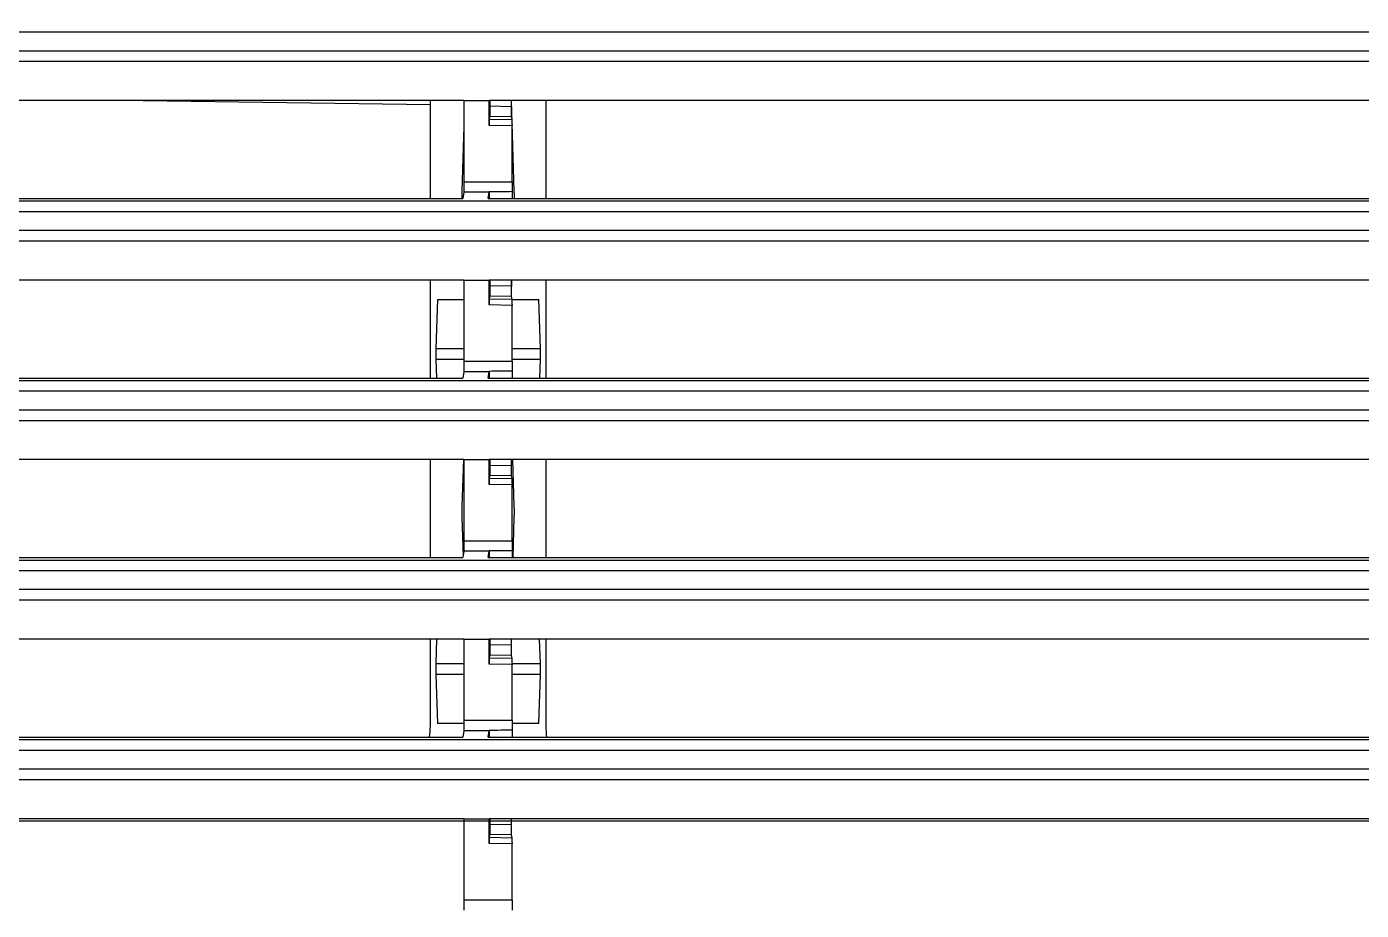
# Model space of a CAD drawing. Header units: millimetres. Extents: x -56261 to 196039, y 9480 to 100001.
# Drawn here: x 33875.92 to 33919.32, y 95737.75 to 95766.5 of the extents above; entities that cross this region are included whole.
import ezdxf

# ---------------------------------------------------------------- set-up
doc = ezdxf.new("R2010")
doc.units = ezdxf.units.MM
doc.set_wipeout_variables(frame=1)
doc.layers.add('SS-AIRCON', color=5, linetype='Continuous')
doc.layers.add('SS-TEXT', color=7, linetype='Continuous')

# ---------------------------------------------------------------- blocks, each defined once
blk = doc.blocks.new('I48T')
at = {"layer": 'SS-AIRCON', "color": 0, "linetype": 'Continuous'}
for p, q in [((-297.2515, -2.0976), (-297.2515, -4.7562)), ((-294.9485, -2.0976), (-297.2515, -2.0976)), ((-294.9485, -5.96102), (-294.9485, -2.0976)), ((-297.2515, -4.7562), (-296.1486, -4.77548)), ((-297.248, -5.0559), (-297.2179, -5.1858)), ((-296.1521, -5.07505), (-297.248, -5.0559)), ((-296.182, -5.20296), (-296.1521, -5.07505)), ((-296.1486, -4.77548), (-296.1486, -5.96102)), ((-297.2179, -5.1858), (-296.182, -5.20296)), ((-297.2121, -5.68513), (-297.2121, -5.96102)), ((-296.1878, -5.7021), (-297.2121, -5.68513)), ((-296.1878, -5.96102), (-296.1878, -5.7021)), ((-389.8949, -5.84583), (-31.332, -5.84583)), ((-379.5485, -5.96102), (-296.1486, -5.96102)), ((-294.9485, -5.96102), (-296.1486, -5.96102)), ((-294.9485, -5.96102), (-211.5486, -5.96102)), ((580.0736, -7.82954), (-580.0737, -7.82954)), ((-599.9007, -8.31793), (599.9006, -8.31793)), ((599.9006, -9.23208), (-599.9007, -9.23208)), ((578.5326, -9.73017), (-578.5326, -9.73017)), ((-296.101, -9.84772), (-379.5009, -9.84772)), ((-296.101, -9.84772), (-296.143, -10.14899)), ((-296.143, -10.14899), (-294.943, -10.14899)), ((-294.943, -10.14899), (-294.9009, -9.84772)), ((-211.501, -9.84772), (-294.9009, -9.84772)), ((-298.85, -14.51102), (-298.85, -10.3722)), ((-298.5163, -10.4882), (-298.587, -12.82646)), ((-298.5163, -10.4882), (-297.2517, -10.4882)), ((-294.9485, -10.6476), (-297.2515, -10.6476)), ((-297.2515, -10.6476), (-297.2515, -13.3062)), ((-294.9485, -14.51102), (-294.9485, -10.6476)), ((-294.9484, -10.4882), (-293.6838, -10.4882)), ((-293.6131, -12.82646), (-293.6838, -10.4882)), ((-293.35, -10.3722), (-293.35, -14.51102)), ((-298.587, -12.82646), (-297.2515, -12.82646)), ((-297.2515, -13.3062), (-296.1486, -13.32548)), ((-296.1486, -13.32548), (-296.1486, -14.51102)), ((-294.9485, -12.82646), (-293.6131, -12.82646)), ((-298.587, -13.34608), (-298.5517, -14.51102)), ((-297.2515, -13.34608), (-298.587, -13.34608)), ((-297.248, -13.6059), (-297.2179, -13.7358)), ((-296.1521, -13.62505), (-297.248, -13.6059)), ((-297.2179, -13.7358), (-296.182, -13.75296)), ((-296.182, -13.75296), (-296.1521, -13.62505)), ((-293.6131, -13.34608), (-294.9485, -13.34608)), ((-293.6483, -14.51102), (-293.6131, -13.34608)), ((-379.5485, -14.51102), (-296.1486, -14.51102)), ((-296.1878, -14.2521), (-297.2121, -14.23513)), ((-297.2121, -14.23513), (-297.2121, -14.51102)), ((-296.1878, -14.51102), (-296.1878, -14.2521)), ((-294.9485, -14.51102), (-296.1486, -14.51102)), ((-294.9485, -14.51102), (-211.5486, -14.51102)), ((580.0736, -16.37954), (-580.0737, -16.37954)), ((-599.9007, -16.86793), (599.9006, -16.86793)), ((599.9006, -17.78208), (-599.9007, -17.78208)), ((578.5326, -18.28017), (-578.5326, -18.28017)), ((-296.101, -18.39772), (-379.5009, -18.39772)), ((-298.85, -23.06102), (-298.85, -18.39772)), ((-297.2869, -18.39772), (-297.3452, -20.32427)), ((-296.101, -18.39772), (-296.143, -18.69899)), ((-294.943, -18.69899), (-294.9009, -18.39772)), ((-211.501, -18.39772), (-294.9009, -18.39772)), ((-293.35, -18.39772), (-293.35, -23.06102)), ((-296.143, -18.69899), (-294.943, -18.69899)), ((-294.8548, -20.32427), (-294.911, -18.46985)), ((-297.2515, -19.1976), (-297.2515, -21.8562)), ((-294.9485, -19.1976), (-297.2515, -19.1976)), ((-294.9485, -23.06102), (-294.9485, -19.1976)), ((-297.3452, -20.84763), (-297.2782, -23.06102)), ((-294.9218, -23.06102), (-294.8549, -20.84763)), ((-297.2515, -21.8562), (-296.1486, -21.87548)), ((-297.248, -22.1559), (-297.2179, -22.2858)), ((-296.1521, -22.17505), (-297.248, -22.1559)), ((-296.182, -22.30296), (-296.1521, -22.17505)), ((-296.1486, -21.87548), (-296.1486, -23.06102)), ((-297.2179, -22.2858), (-296.182, -22.30296)), ((-297.2121, -22.78513), (-297.2121, -23.06102)), ((-296.1878, -22.8021), (-297.2121, -22.78513)), ((-296.1878, -23.06102), (-296.1878, -22.8021)), ((-379.5485, -23.06102), (-296.1486, -23.06102)), ((-294.9485, -23.06102), (-296.1486, -23.06102)), ((-294.9485, -23.06102), (-211.5486, -23.06102)), ((580.0736, -24.92954), (-580.0737, -24.92954)), ((-599.9007, -25.41793), (599.9006, -25.41793)), ((599.9006, -26.33208), (-599.9007, -26.33208)), ((578.5326, -26.83017), (-578.5326, -26.83017)), ((-296.101, -26.94772), (-379.5009, -26.94772)), ((-298.85, -31.61102), (-298.85, -26.94772)), ((-298.5604, -26.94772), (-298.587, -27.82646)), ((-296.101, -26.94772), (-296.143, -27.24899)), ((-296.143, -27.24899), (-294.943, -27.24899)), ((-294.943, -27.24899), (-294.9009, -26.94772)), ((-211.501, -26.94772), (-294.9009, -26.94772)), ((-293.6131, -27.82646), (-293.6397, -26.94772)), ((-293.35, -26.94772), (-293.35, -31.61102)), ((-298.587, -27.82646), (-297.2515, -27.82646)), ((-297.2515, -27.7476), (-297.2515, -30.4062)), ((-294.9485, -27.7476), (-297.2515, -27.7476)), ((-294.9485, -31.61102), (-294.9485, -27.7476)), ((-294.9485, -27.82646), (-293.6131, -27.82646)), ((-298.587, -28.34608), (-298.5163, -30.68435)), ((-297.2515, -28.34608), (-298.587, -28.34608)), ((-293.6131, -28.34608), (-294.9485, -28.34608)), ((-293.6838, -30.68435), (-293.6131, -28.34608)), ((-297.2515, -30.4062), (-296.1486, -30.42548)), ((-296.1486, -30.42548), (-296.1486, -31.61102)), ((-297.2492, -30.68435), (-298.5163, -30.68435)), ((-297.248, -30.7059), (-297.2179, -30.8358)), ((-296.1521, -30.72505), (-297.248, -30.7059)), ((-297.214, -30.9886), (-297.2329, -31.61102)), ((-297.2179, -30.8358), (-296.182, -30.85296)), ((-296.182, -30.85296), (-296.1521, -30.72505)), ((-293.6838, -30.68435), (-294.9485, -30.68435)), ((-379.5485, -31.61102), (-296.1486, -31.61102)), ((-296.1878, -31.3521), (-297.2121, -31.33513)), ((-297.2121, -31.33513), (-297.2121, -31.61102)), ((-296.1878, -31.61102), (-296.1878, -31.3521)), ((-294.9485, -31.61102), (-296.1486, -31.61102)), ((-294.9485, -31.61102), (-211.5486, -31.61102)), ((580.0736, -33.47954), (-580.0737, -33.47954)), ((-599.9007, -33.96793), (599.9006, -33.96793)), ((599.9006, -34.88208), (-599.9007, -34.88208)), ((578.5326, -35.38017), (-578.5326, -35.38017)), ((-296.101, -35.49772), (-379.5009, -35.49772)), ((-298.85, -40.16102), (-298.85, -35.49772)), ((-296.101, -35.49772), (-296.143, -35.79899)), ((-294.943, -35.79899), (-294.9009, -35.49772)), ((-211.501, -35.49772), (-294.9009, -35.49772)), ((-293.35, -35.49772), (-293.35, -40.16102)), ((-297.3452, -35.84763), (-297.2147, -40.16102)), ((-296.143, -35.79899), (-294.943, -35.79899)), ((-294.9485, -38.9442), (-294.8549, -35.84763)), ((-297.2515, -36.2976), (-297.2515, -38.9562)), ((-294.9485, -36.2976), (-297.2515, -36.2976)), ((-294.9485, -40.16102), (-294.9485, -36.2976)), ((-297.2515, -38.9562), (-296.1486, -38.97548)), ((-297.248, -39.2559), (-297.2179, -39.3858)), ((-296.1521, -39.27505), (-297.248, -39.2559)), ((-297.2179, -39.3858), (-296.182, -39.40296)), ((-296.182, -39.40296), (-296.1521, -39.27505)), ((-296.1486, -38.97548), (-296.1486, -40.16102)), ((-297.2121, -39.88513), (-297.2121, -40.16102)), ((-296.1878, -39.9021), (-297.2121, -39.88513)), ((-296.1878, -40.16102), (-296.1878, -39.9021)), ((-279.6791, -40.16102), (-293.35, -39.9665)), ((-379.5485, -40.16102), (-296.1486, -40.16102)), ((-294.9485, -40.16102), (-296.1486, -40.16102)), ((-294.9485, -40.16102), (-211.5486, -40.16102)), ((-599.9007, -42.51793), (599.9006, -42.51793)), ((580.0736, -42.02954), (-580.0737, -42.02954)), ((599.9006, -43.43208), (-599.9007, -43.43208))]:
    blk.add_line(p, q, dxfattribs=at)
for points in [[(-297.257, -1.59916), (-297.2566, -1.60208, -0.0133955), (-297.2563, -1.60633, -0.00628679), (-297.256, -1.61195, -0.0036174), (-297.2556, -1.61892, -0.00245082), (-297.2553, -1.62727, -0.00173668), (-297.255, -1.63695, -0.00130818), (-297.2547, -1.64798, -0.00101448), (-297.2544, -1.66028, -0.00082248), (-297.2541, -1.67384, -0.00067687), (-297.2539, -1.68856, -0.00057252), (-297.2536, -1.70442, -0.0004898), (-297.2533, -1.7213, -0.00042722), (-297.2531, -1.73915, -0.00037653), (-297.2529, -1.75785, -0.00033648), (-297.2527, -1.77733, -0.00030264), (-297.2525, -1.79746, -0.00027396), (-297.2524, -1.81816, -0.00025286), (-297.2522, -1.83935, -0.00023637), (-297.2521, -1.86094, -0.00021556), (-297.252, -1.88271, -0.00019149), (-297.2519, -1.90454, -0.00019447), (-297.2518, -1.92678, -0.0002106), (-297.2517, -1.9495, -0.00016058), (-297.2517, -1.97086, -0.00007168), (-297.2516, -1.99017, -0.0001979), (-297.2516, -2.01434, -0.00031555), (-297.2516, -2.05061, -0.00016015), (-297.2516, -2.09754, -0.00008895)], [(-294.9485, -2.09754), (-294.9485, -2.07731, -0.00015425), (-294.9485, -2.0567, -0.00014452), (-294.9485, -2.03569, -0.00014318), (-294.9485, -2.01434, -0.00015232), (-294.9485, -1.99271, -0.00015837), (-294.9484, -1.97086, -0.00016436), (-294.9484, -1.94886, -0.00017052), (-294.9483, -1.92678, -0.00017962), (-294.9482, -1.9047, -0.00018855), (-294.9481, -1.88271, -0.0002), (-294.948, -1.8609, -0.00021202), (-294.9478, -1.83935, -0.00022712), (-294.9477, -1.81818, -0.00024406), (-294.9475, -1.79746, -0.00026514), (-294.9473, -1.77733, -0.00028837), (-294.9471, -1.75785, -0.00031543), (-294.9468, -1.73916, -0.00035272), (-294.9466, -1.7213, -0.00040296), (-294.9463, -1.70442, -0.00044637), (-294.9461, -1.68857, -0.00047812), (-294.9458, -1.67387, -0.00060679), (-294.9455, -1.66028, -0.00086223), (-294.9452, -1.64787, -0.0008347), (-294.9448, -1.63695, -0.00037405), (-294.9446, -1.62772, -0.0015061), (-294.9442, -1.61892, -0.00444074), (-294.9436, -1.60933, -0.00433478), (-294.9428, -1.59916, -0.00352051)], [(-296.1521, -5.07504), (-296.152, -5.074, 0.02723993), (-296.1518, -5.07227, 0.00971855), (-296.1516, -5.06983, 0.00498731), (-296.1514, -5.06669, 0.0032134), (-296.1513, -5.06277, 0.00217552), (-296.1511, -5.05811, 0.00158866), (-296.1509, -5.05265, 0.00119862), (-296.1507, -5.04643, 0.00095598), (-296.1506, -5.03942, 0.00077213), (-296.1504, -5.03165, 0.00064606), (-296.1502, -5.02311, 0.00054485), (-296.1501, -5.01384, 0.00047176), (-296.1499, -5.00386, 0.0004111), (-296.1498, -4.99322, 0.0003656), (-296.1496, -4.98193, 0.0003257), (-296.1495, -4.97008, 0.00029372), (-296.1494, -4.95768, 0.00026932), (-296.1493, -4.94481, 0.00025167), (-296.1491, -4.93149, 0.00022758), (-296.149, -4.91787, 0.0002012), (-296.149, -4.90404, 0.000205), (-296.1489, -4.88976, 0.00022385), (-296.1488, -4.87498, 0.0001676), (-296.1487, -4.86098, 0.00007044), (-296.1487, -4.84824, 0.0002109), (-296.1487, -4.83204, 0.00033752), (-296.1486, -4.80742, 0.00016792), (-296.1486, -4.77537, 0.00009137)], [(-297.2179, -5.18595), (-297.2176, -5.18797, -0.02439803), (-297.2173, -5.19137, -0.00852039), (-297.217, -5.1962, -0.00426471), (-297.2167, -5.20243, -0.0026773), (-297.2164, -5.21011, -0.00179636), (-297.2161, -5.2192, -0.00130365), (-297.2158, -5.22972, -0.00098181), (-297.2156, -5.24159, -0.00077931), (-297.2153, -5.25481, -0.0006298), (-297.215, -5.26928, -0.00052537), (-297.2148, -5.28498, -0.00044394), (-297.2145, -5.30179, -0.00038351), (-297.2143, -5.31965, -0.00033503), (-297.214, -5.33844, -0.00029728), (-297.2138, -5.35809, -0.00026566), (-297.2136, -5.37846, -0.00023923), (-297.2134, -5.39947, -0.00021971), (-297.2133, -5.42101, -0.00020453), (-297.2131, -5.44301, -0.00018586), (-297.2129, -5.46522, -0.00016466), (-297.2128, -5.48752, -0.00016669), (-297.2127, -5.51027, -0.00017994), (-297.2126, -5.53351, -0.00013705), (-297.2125, -5.55538, -0.00006143), (-297.2124, -5.57516, -0.00016825), (-297.2123, -5.5999, -0.00026761), (-297.2123, -5.63702, -0.00013589), (-297.2122, -5.68504, -0.00007554)], [(-294.9485, -10.64753), (-294.9485, -10.6273, -0.00015425), (-294.9485, -10.60669, -0.00014453), (-294.9485, -10.58568, -0.00014318), (-294.9485, -10.56433, -0.00015233), (-294.9485, -10.5427, -0.00015837), (-294.9484, -10.52086, -0.00016436), (-294.9484, -10.49885, -0.00017052), (-294.9483, -10.47678, -0.00017962), (-294.9482, -10.4547, -0.00018855), (-294.9481, -10.43271, -0.0002), (-294.948, -10.41089, -0.00021202), (-294.9478, -10.38934, -0.00022712), (-294.9477, -10.36817, -0.00024405), (-294.9475, -10.34746, -0.00026514), (-294.9473, -10.32732, -0.00028836), (-294.9471, -10.30784, -0.00031542), (-294.9468, -10.28915, -0.00035271), (-294.9466, -10.2713, -0.00040295), (-294.9463, -10.25442, -0.00044635), (-294.9461, -10.23856, -0.0004781), (-294.9458, -10.22387, -0.00060677), (-294.9455, -10.21028, -0.00086218), (-294.9452, -10.19787, -0.00083465), (-294.9448, -10.18695, -0.00037403), (-294.9446, -10.17771, -0.00150598), (-294.9442, -10.16891, -0.00444023), (-294.9436, -10.15932, -0.00433403), (-294.9428, -10.14915, -0.00351973)], [(-297.2559, -10.18825), (-297.2556, -10.19708, -0.00099541), (-297.2553, -10.20669, -0.00084167), (-297.255, -10.21711, -0.00071462), (-297.2547, -10.22829, -0.00062243), (-297.2545, -10.24022, -0.00054557), (-297.2542, -10.25284, -0.00048419), (-297.2539, -10.26613, -0.00043242), (-297.2537, -10.28002, -0.00039083), (-297.2535, -10.29451, -0.00035517), (-297.2533, -10.30951, -0.00032526), (-297.2531, -10.32501, -0.00029954), (-297.2529, -10.34092, -0.00027735), (-297.2527, -10.35722, -0.00025856), (-297.2525, -10.37385, -0.00024203), (-297.2524, -10.39076, -0.00022736), (-297.2523, -10.40789, -0.00021338), (-297.2521, -10.4252, -0.00020381), (-297.252, -10.44265, -0.00019635), (-297.2519, -10.46022, -0.00018368), (-297.2519, -10.47775, -0.00016643), (-297.2518, -10.49519, -0.00017316), (-297.2517, -10.51285, -0.00019241), (-297.2517, -10.5308, -0.00014781), (-297.2516, -10.54763, -0.00006366), (-297.2516, -10.5628, -0.00018802), (-297.2516, -10.58181, -0.0003062), (-297.2516, -10.61044, -0.0001549), (-297.2516, -10.64753, -0.00008548)], [(-298.5868, -12.82662), (-298.587, -12.83202, 0.00066578), (-298.5871, -12.83784, 0.00055767), (-298.5873, -12.84411, 0.00049401), (-298.5875, -12.85082, 0.00046882), (-298.5876, -12.85799, 0.00043434), (-298.5878, -12.86561, 0.00040429), (-298.5879, -12.8737, 0.00037522), (-298.5881, -12.88226, 0.00035474), (-298.5883, -12.89128, 0.00033292), (-298.5884, -12.90076, 0.00031666), (-298.5885, -12.91071, 0.00029955), (-298.5887, -12.92108, 0.00028709), (-298.5888, -12.9319, 0.00027379), (-298.5889, -12.94313, 0.00026414), (-298.589, -12.95476, 0.00025383), (-298.5891, -12.96675, 0.00024646), (-298.5892, -12.9791, 0.00023861), (-298.5893, -12.99176, 0.0002331), (-298.5894, -13.00471, 0.00022733), (-298.5894, -13.01791, 0.00022341), (-298.5895, -13.03132, 0.00021945), (-298.5895, -13.0449, 0.00021693), (-298.5896, -13.05862, 0.00021461), (-298.5896, -13.07242, 0.00021337), (-298.5896, -13.08627, 0.00021259), (-298.5896, -13.10012, 0.00021259), (-298.5896, -13.11392, 0.00021336), (-298.5895, -13.12764, 0.00021459), (-298.5895, -13.14122, 0.0002169), (-298.5894, -13.15464, 0.00021944), (-298.5894, -13.16783, 0.00022336), (-298.5893, -13.18079, 0.0002272), (-298.5892, -13.19345, 0.00023306), (-298.5891, -13.2058, 0.00023885), (-298.589, -13.2178, 0.00024629), (-298.5889, -13.22943, 0.00025253), (-298.5888, -13.24065, 0.00026432), (-298.5887, -13.25148, 0.00027818), (-298.5885, -13.26187, 0.00028579), (-298.5884, -13.2718, 0.00028243), (-298.5883, -13.28124, 0.00032096), (-298.5881, -13.29032, 0.0003932), (-298.5879, -13.29905, 0.00033752), (-298.5878, -13.30697, 0.00015755), (-298.5877, -13.3139, 0.00048353), (-298.5875, -13.32177, 0.00094435), (-298.5872, -13.33259, 0.00057372), (-298.5868, -13.34598, 0.00034843)], [(-296.1521, -13.62503), (-296.152, -13.62399, 0.02726316), (-296.1518, -13.62226, 0.00972347), (-296.1516, -13.61982, 0.00498907), (-296.1514, -13.61668, 0.00321426), (-296.1513, -13.61277, 0.00217598), (-296.1511, -13.6081, 0.00158893), (-296.1509, -13.60265, 0.00119879), (-296.1507, -13.59643, 0.0009561), (-296.1506, -13.58941, 0.00077221), (-296.1504, -13.58164, 0.00064611), (-296.1502, -13.5731, 0.00054489), (-296.1501, -13.56384, 0.00047179), (-296.1499, -13.55385, 0.00041112), (-296.1498, -13.54321, 0.00036562), (-296.1496, -13.53193, 0.00032571), (-296.1495, -13.52007, 0.00029373), (-296.1494, -13.50768, 0.00026933), (-296.1493, -13.4948, 0.00025168), (-296.1491, -13.48148, 0.00022758), (-296.149, -13.46787, 0.0002012), (-296.149, -13.45403, 0.00020501), (-296.1489, -13.43975, 0.00022384), (-296.1488, -13.42498, 0.0001676), (-296.1487, -13.41098, 0.00007044), (-296.1487, -13.39823, 0.0002109), (-296.1487, -13.38203, 0.00033752), (-296.1486, -13.35741, 0.00016791), (-296.1486, -13.32536, 0.00009137)], [(-293.6129, -13.34598), (-293.6128, -13.34058, 0.0005909), (-293.6126, -13.33475, 0.00049499), (-293.6125, -13.32848, 0.00043852), (-293.6124, -13.32177, 0.00041618), (-293.6122, -13.3146, 0.00038559), (-293.6121, -13.30697, 0.00035893), (-293.6119, -13.29887, 0.00033314), (-293.6118, -13.29032, 0.00031498), (-293.6117, -13.28129, 0.00029561), (-293.6115, -13.2718, 0.00028119), (-293.6114, -13.26186, 0.000266), (-293.6113, -13.25148, 0.00025495), (-293.6112, -13.24066, 0.00024315), (-293.6111, -13.22943, 0.00023459), (-293.611, -13.2178, 0.00022544), (-293.6109, -13.2058, 0.0002189), (-293.6108, -13.19345, 0.00021194), (-293.6107, -13.18079, 0.00020706), (-293.6107, -13.16783, 0.00020194), (-293.6106, -13.15464, 0.00019846), (-293.6106, -13.14122, 0.00019495), (-293.6105, -13.12764, 0.00019272), (-293.6105, -13.11392, 0.00019066), (-293.6105, -13.10012, 0.00018957), (-293.6105, -13.08627, 0.00018888), (-293.6105, -13.07242, 0.00018889), (-293.6105, -13.05862, 0.00018958), (-293.6105, -13.0449, 0.00019068), (-293.6106, -13.03132, 0.00019274), (-293.6106, -13.01791, 0.000195), (-293.6107, -13.00471, 0.0001985), (-293.6107, -12.99176, 0.00020191), (-293.6108, -12.9791, 0.00020713), (-293.6109, -12.96675, 0.00021229), (-293.611, -12.95476, 0.00021891), (-293.6111, -12.94313, 0.00022447), (-293.6112, -12.93191, 0.00023495), (-293.6113, -12.92108, 0.00024729), (-293.6114, -12.91069, 0.00025407), (-293.6115, -12.90076, 0.00025109), (-293.6117, -12.89133, 0.00028537), (-293.6118, -12.88226, 0.00034962), (-293.6119, -12.87353, 0.00030013), (-293.6121, -12.86561, 0.00014011), (-293.6122, -12.85868, 0.00043001), (-293.6124, -12.85082, 0.00083995), (-293.6126, -12.84, 0.00051038), (-293.6129, -12.82662, 0.00030999)], [(-297.2179, -13.73594), (-297.2176, -13.73796, -0.02438593), (-297.2173, -13.74137, -0.00851795), (-297.217, -13.7462, -0.00426387), (-297.2167, -13.75242, -0.0026769), (-297.2164, -13.76011, -0.00179615), (-297.2161, -13.76919, -0.00130353), (-297.2158, -13.77971, -0.00098173), (-297.2156, -13.79158, -0.00077926), (-297.2153, -13.80481, -0.00062977), (-297.215, -13.81928, -0.00052534), (-297.2148, -13.83498, -0.00044393), (-297.2145, -13.85178, -0.0003835), (-297.2143, -13.86964, -0.00033502), (-297.214, -13.88843, -0.00029728), (-297.2138, -13.90809, -0.00026565), (-297.2136, -13.92846, -0.00023922), (-297.2134, -13.94946, -0.00021971), (-297.2133, -13.971, -0.00020453), (-297.2131, -13.993, -0.00018586), (-297.2129, -14.01522, -0.00016466), (-297.2128, -14.03752, -0.00016669), (-297.2127, -14.06026, -0.00017994), (-297.2126, -14.08351, -0.00013706), (-297.2125, -14.10537, -0.00006143), (-297.2124, -14.12515, -0.00016825), (-297.2123, -14.14989, -0.00026761), (-297.2123, -14.18701, -0.0001359), (-297.2122, -14.23503, -0.00007554)], [(-297.2559, -18.73825), (-297.2556, -18.74707, -0.00099526), (-297.2553, -18.75668, -0.00084156), (-297.255, -18.7671, -0.00071453), (-297.2547, -18.77828, -0.00062237), (-297.2545, -18.79021, -0.00054552), (-297.2542, -18.80283, -0.00048415), (-297.2539, -18.81612, -0.00043239), (-297.2537, -18.83002, -0.00039081), (-297.2535, -18.8445, -0.00035515), (-297.2533, -18.85951, -0.00032525), (-297.2531, -18.875, -0.00029953), (-297.2529, -18.89091, -0.00027734), (-297.2527, -18.90722, -0.00025855), (-297.2525, -18.92384, -0.00024202), (-297.2524, -18.94075, -0.00022735), (-297.2523, -18.95789, -0.00021337), (-297.2521, -18.97519, -0.00020381), (-297.252, -18.99265, -0.00019634), (-297.2519, -19.01021, -0.00018368), (-297.2519, -19.02775, -0.00016643), (-297.2518, -19.04519, -0.00017316), (-297.2517, -19.06284, -0.00019241), (-297.2517, -19.0808, -0.00014781), (-297.2516, -19.09762, -0.00006366), (-297.2516, -19.11279, -0.00018803), (-297.2516, -19.13181, -0.00030621), (-297.2516, -19.16043, -0.0001549), (-297.2516, -19.19752, -0.00008549)], [(-294.9485, -19.19752), (-294.9485, -19.17729, -0.00015425), (-294.9485, -19.15668, -0.00014453), (-294.9485, -19.13567, -0.00014318), (-294.9485, -19.11432, -0.00015233), (-294.9485, -19.09269, -0.00015837), (-294.9484, -19.07085, -0.00016436), (-294.9484, -19.04885, -0.00017052), (-294.9483, -19.02677, -0.00017962), (-294.9482, -19.00469, -0.00018855), (-294.9481, -18.9827, -0.0002), (-294.948, -18.96089, -0.00021202), (-294.9478, -18.93934, -0.00022712), (-294.9477, -18.91816, -0.00024405), (-294.9475, -18.89745, -0.00026514), (-294.9473, -18.87732, -0.00028836), (-294.9471, -18.85784, -0.00031542), (-294.9468, -18.83915, -0.0003527), (-294.9466, -18.82129, -0.00040294), (-294.9463, -18.80441, -0.00044634), (-294.9461, -18.78856, -0.00047809), (-294.9458, -18.77386, -0.00060674), (-294.9455, -18.76027, -0.00086214), (-294.9452, -18.74786, -0.0008346), (-294.9448, -18.73694, -0.000374), (-294.9446, -18.72771, -0.00150586), (-294.9442, -18.7189, -0.00443972), (-294.9436, -18.70932, -0.00433328), (-294.9428, -18.69914, -0.00351896)], [(-297.3451, -20.32617), (-297.3453, -20.33158, 0.00062233), (-297.3454, -20.33742, 0.00052151), (-297.3456, -20.34371, 0.00046216), (-297.3457, -20.35043, 0.00043874), (-297.3459, -20.35761, 0.00040661), (-297.346, -20.36525, 0.00037859), (-297.3462, -20.37336, 0.00035147), (-297.3463, -20.38193, 0.00033237), (-297.3465, -20.39097, 0.00031201), (-297.3466, -20.40046, 0.00029684), (-297.3467, -20.41042, 0.00028086), (-297.3469, -20.42081, 0.00026924), (-297.347, -20.43164, 0.00025682), (-297.3471, -20.44288, 0.00024781), (-297.3472, -20.45452, 0.00023819), (-297.3473, -20.46652, 0.00023131), (-297.3474, -20.47888, 0.00022399), (-297.3475, -20.49155, 0.00021886), (-297.3475, -20.50451, 0.00021348), (-297.3476, -20.51771, 0.00020983), (-297.3476, -20.53112, 0.00020615), (-297.3477, -20.54471, 0.00020381), (-297.3477, -20.55843, 0.00020167), (-297.3477, -20.57223, 0.00020053), (-297.3477, -20.58608, 0.00019983), (-297.3477, -20.59993, 0.00019985), (-297.3477, -20.61374, 0.00020056), (-297.3477, -20.62745, 0.0002017), (-297.3476, -20.64104, 0.00020387), (-297.3476, -20.65445, 0.00020624), (-297.3475, -20.66765, 0.00020992), (-297.3475, -20.68061, 0.00021351), (-297.3474, -20.69327, 0.000219), (-297.3473, -20.70563, 0.00022443), (-297.3472, -20.71763, 0.00023141), (-297.3471, -20.72926, 0.00023726), (-297.347, -20.74049, 0.00024832), (-297.3469, -20.75132, 0.00026133), (-297.3467, -20.76172, 0.00026845), (-297.3466, -20.77166, 0.00026528), (-297.3465, -20.7811, 0.00030145), (-297.3463, -20.79018, 0.00036926), (-297.3462, -20.79892, 0.00031694), (-297.346, -20.80685, 0.00014794), (-297.3459, -20.81378, 0.000454), (-297.3457, -20.82165, 0.00088651), (-297.3455, -20.83248, 0.00053848), (-297.3451, -20.84588, 0.000327)], [(-294.8546, -20.84588), (-294.8545, -20.84048, 0.00055003), (-294.8544, -20.83464, 0.00046081), (-294.8542, -20.82837, 0.00040829), (-294.8541, -20.82165, 0.00038753), (-294.8539, -20.81448, 0.00035909), (-294.8538, -20.80685, 0.0003343), (-294.8537, -20.79874, 0.00031031), (-294.8536, -20.79018, 0.00029341), (-294.8534, -20.78114, 0.0002754), (-294.8533, -20.77166, 0.00026198), (-294.8532, -20.76171, 0.00024785), (-294.8531, -20.75132, 0.00023757), (-294.853, -20.7405, 0.00022659), (-294.8529, -20.72926, 0.00021863), (-294.8528, -20.71763, 0.00021012), (-294.8527, -20.70563, 0.00020403), (-294.8526, -20.69327, 0.00019756), (-294.8526, -20.68061, 0.00019302), (-294.8525, -20.66765, 0.00018825), (-294.8525, -20.65445, 0.00018503), (-294.8524, -20.64104, 0.00018176), (-294.8524, -20.62745, 0.00017969), (-294.8524, -20.61374, 0.00017779), (-294.8523, -20.59993, 0.00017677), (-294.8523, -20.58608, 0.00017614), (-294.8523, -20.57223, 0.00017613), (-294.8524, -20.55843, 0.00017674), (-294.8524, -20.54471, 0.00017774), (-294.8524, -20.53112, 0.00017964), (-294.8525, -20.51771, 0.00018172), (-294.8525, -20.50451, 0.00018494), (-294.8526, -20.49155, 0.00018809), (-294.8526, -20.47888, 0.00019292), (-294.8527, -20.46652, 0.00019769), (-294.8528, -20.45452, 0.00020382), (-294.8529, -20.44288, 0.00020895), (-294.853, -20.43164, 0.00021867), (-294.8531, -20.42081, 0.00023011), (-294.8532, -20.41041, 0.00023636), (-294.8533, -20.40046, 0.00023355), (-294.8534, -20.39101, 0.00026537), (-294.8536, -20.38193, 0.00032503), (-294.8537, -20.37318, 0.00027895), (-294.8538, -20.36525, 0.00013019), (-294.8539, -20.35831, 0.00039951), (-294.8541, -20.35043, 0.00077995), (-294.8543, -20.33959, 0.00047364), (-294.8546, -20.32617, 0.00028759)], [(-296.1521, -22.17502), (-296.152, -22.17398, 0.02728642), (-296.1518, -22.17225, 0.0097284), (-296.1516, -22.16982, 0.00499084), (-296.1514, -22.16667, 0.00321513), (-296.1513, -22.16276, 0.00217644), (-296.1511, -22.1581, 0.0015892), (-296.1509, -22.15264, 0.00119896), (-296.1507, -22.14642, 0.00095621), (-296.1506, -22.13941, 0.00077228), (-296.1504, -22.13164, 0.00064617), (-296.1502, -22.12309, 0.00054493), (-296.1501, -22.11383, 0.00047182), (-296.1499, -22.10385, 0.00041114), (-296.1498, -22.09321, 0.00036563), (-296.1496, -22.08192, 0.00032572), (-296.1495, -22.07007, 0.00029374), (-296.1494, -22.05767, 0.00026933), (-296.1493, -22.0448, 0.00025168), (-296.1491, -22.03148, 0.00022759), (-296.149, -22.01786, 0.0002012), (-296.149, -22.00403, 0.00020501), (-296.1489, -21.98975, 0.00022384), (-296.1488, -21.97497, 0.0001676), (-296.1487, -21.96097, 0.00007043), (-296.1487, -21.94823, 0.0002109), (-296.1487, -21.93202, 0.00033751), (-296.1486, -21.9074, 0.00016791), (-296.1486, -21.87535, 0.00009137)], [(-297.2179, -22.28593), (-297.2176, -22.28796, -0.02437383), (-297.2173, -22.29136, -0.0085155), (-297.217, -22.29619, -0.00426303), (-297.2167, -22.30241, -0.0026765), (-297.2164, -22.3101, -0.00179594), (-297.2161, -22.31919, -0.00130341), (-297.2158, -22.32971, -0.00098166), (-297.2156, -22.34157, -0.00077921), (-297.2153, -22.3548, -0.00062973), (-297.215, -22.36927, -0.00052532), (-297.2148, -22.38497, -0.00044391), (-297.2145, -22.40177, -0.00038348), (-297.2143, -22.41964, -0.00033501), (-297.214, -22.43843, -0.00029727), (-297.2138, -22.45808, -0.00026565), (-297.2136, -22.47845, -0.00023922), (-297.2134, -22.49946, -0.00021971), (-297.2133, -22.521, -0.00020453), (-297.2131, -22.543, -0.00018585), (-297.2129, -22.56521, -0.00016466), (-297.2128, -22.58751, -0.00016669), (-297.2127, -22.61025, -0.00017994), (-297.2126, -22.6335, -0.00013706), (-297.2125, -22.65537, -0.00006143), (-297.2124, -22.67514, -0.00016825), (-297.2123, -22.69988, -0.00026762), (-297.2123, -22.737, -0.0001359), (-297.2122, -22.78502, -0.00007554)], [(-297.2559, -27.28824), (-297.2556, -27.29706, -0.00099511), (-297.2553, -27.30667, -0.00084145), (-297.255, -27.3171, -0.00071445), (-297.2547, -27.32828, -0.0006223), (-297.2545, -27.34021, -0.00054547), (-297.2542, -27.35282, -0.00048411), (-297.2539, -27.36612, -0.00043236), (-297.2537, -27.38001, -0.00039078), (-297.2535, -27.3945, -0.00035513), (-297.2533, -27.4095, -0.00032523), (-297.2531, -27.425, -0.00029952), (-297.2529, -27.44091, -0.00027733), (-297.2527, -27.45721, -0.00025854), (-297.2525, -27.47384, -0.00024202), (-297.2524, -27.49075, -0.00022735), (-297.2523, -27.50788, -0.00021337), (-297.2521, -27.52519, -0.00020381), (-297.252, -27.54264, -0.00019634), (-297.2519, -27.56021, -0.00018368), (-297.2519, -27.57774, -0.00016643), (-297.2518, -27.59518, -0.00017316), (-297.2517, -27.61284, -0.00019241), (-297.2517, -27.63079, -0.00014781), (-297.2516, -27.64761, -0.00006366), (-297.2516, -27.66278, -0.00018803), (-297.2516, -27.6818, -0.00030621), (-297.2516, -27.71042, -0.00015491), (-297.2516, -27.74752, -0.00008549)], [(-294.9485, -27.74752), (-294.9485, -27.72729, -0.00015426), (-294.9485, -27.70668, -0.00014453), (-294.9485, -27.68566, -0.00014319), (-294.9485, -27.66432, -0.00015233), (-294.9485, -27.64268, -0.00015838), (-294.9484, -27.62084, -0.00016436), (-294.9484, -27.59884, -0.00017053), (-294.9483, -27.57676, -0.00017962), (-294.9482, -27.55469, -0.00018856), (-294.9481, -27.53269, -0.0002), (-294.948, -27.51088, -0.00021202), (-294.9478, -27.48933, -0.00022712), (-294.9477, -27.46816, -0.00024405), (-294.9475, -27.44745, -0.00026513), (-294.9473, -27.42731, -0.00028836), (-294.9471, -27.40783, -0.00031541), (-294.9468, -27.38914, -0.00035269), (-294.9466, -27.37129, -0.00040293), (-294.9463, -27.3544, -0.00044633), (-294.9461, -27.33855, -0.00047807), (-294.9458, -27.32386, -0.00060672), (-294.9455, -27.31026, -0.0008621), (-294.9452, -27.29786, -0.00083454), (-294.9448, -27.28693, -0.00037397), (-294.9446, -27.2777, -0.00150574), (-294.9442, -27.2689, -0.00443921), (-294.9436, -27.25931, -0.00433254), (-294.9428, -27.24913, -0.00351819)], [(-298.5868, -27.82643), (-298.587, -27.83184, 0.00066297), (-298.5871, -27.83768, 0.0005555), (-298.5873, -27.84395, 0.00049224), (-298.5875, -27.85067, 0.00046725), (-298.5876, -27.85785, 0.000433), (-298.5878, -27.86548, 0.00040313), (-298.5879, -27.87359, 0.00037423), (-298.5881, -27.88215, 0.00035387), (-298.5883, -27.89119, 0.00033217), (-298.5884, -27.90068, 0.000316), (-298.5885, -27.91063, 0.00029898), (-298.5887, -27.92102, 0.00028658), (-298.5888, -27.93185, 0.00027335), (-298.5889, -27.94308, 0.00026375), (-298.589, -27.95472, 0.0002535), (-298.5891, -27.96672, 0.00024617), (-298.5892, -27.97908, 0.00023836), (-298.5893, -27.99174, 0.00023289), (-298.5894, -28.0047, 0.00022715), (-298.5894, -28.0179, 0.00022326), (-298.5895, -28.03132, 0.00021934), (-298.5895, -28.0449, 0.00021684), (-298.5896, -28.05862, 0.00021455), (-298.5896, -28.07242, 0.00021333), (-298.5896, -28.08627, 0.00021258), (-298.5896, -28.10012, 0.00021258), (-298.5896, -28.11392, 0.00021332), (-298.5895, -28.12764, 0.00021453), (-298.5895, -28.14123, 0.00021683), (-298.5894, -28.15465, 0.00021934), (-298.5894, -28.16785, 0.00022323), (-298.5893, -28.1808, 0.00022704), (-298.5892, -28.19347, 0.00023288), (-298.5891, -28.20583, 0.00023864), (-298.589, -28.21783, 0.00024604), (-298.5889, -28.22947, 0.00025225), (-298.5888, -28.2407, 0.00026398), (-298.5887, -28.25153, 0.0002778), (-298.5885, -28.26193, 0.00028535), (-298.5884, -28.27188, 0.00028196), (-298.5883, -28.28132, 0.00032039), (-298.5881, -28.29041, 0.00039242), (-298.5879, -28.29915, 0.00033679), (-298.5878, -28.30708, 0.0001572), (-298.5877, -28.31401, 0.00048238), (-298.5875, -28.3219, 0.00094176), (-298.5872, -28.33273, 0.00057192), (-298.5868, -28.34614, 0.00034727)], [(-293.6129, -28.34614), (-293.6128, -28.34073, 0.00058874), (-293.6126, -28.3349, 0.00049332), (-293.6125, -28.32861, 0.00043715), (-293.6124, -28.3219, 0.00041497), (-293.6122, -28.31471, 0.00038456), (-293.6121, -28.30708, 0.00035804), (-293.6119, -28.29897, 0.00033238), (-293.6118, -28.29041, 0.00031431), (-293.6117, -28.28137, 0.00029503), (-293.6115, -28.27188, 0.00028068), (-293.6114, -28.26192, 0.00026556), (-293.6113, -28.25153, 0.00025456), (-293.6112, -28.2407, 0.00024281), (-293.6111, -28.22947, 0.00023429), (-293.611, -28.21783, 0.00022519), (-293.6109, -28.20583, 0.00021868), (-293.6108, -28.19347, 0.00021175), (-293.6107, -28.1808, 0.00020689), (-293.6107, -28.16785, 0.0002018), (-293.6106, -28.15465, 0.00019835), (-293.6106, -28.14123, 0.00019486), (-293.6105, -28.12764, 0.00019265), (-293.6105, -28.11392, 0.00019062), (-293.6105, -28.10012, 0.00018954), (-293.6105, -28.08627, 0.00018887), (-293.6105, -28.07242, 0.00018888), (-293.6105, -28.05862, 0.00018954), (-293.6105, -28.0449, 0.00019062), (-293.6106, -28.03132, 0.00019266), (-293.6106, -28.0179, 0.0001949), (-293.6107, -28.0047, 0.00019837), (-293.6107, -27.99174, 0.00020175), (-293.6108, -27.97908, 0.00020694), (-293.6109, -27.96672, 0.00021207), (-293.611, -27.95472, 0.00021865), (-293.6111, -27.94308, 0.00022417), (-293.6112, -27.93185, 0.00023461), (-293.6113, -27.92102, 0.0002469), (-293.6114, -27.91062, 0.00025362), (-293.6115, -27.90068, 0.00025062), (-293.6117, -27.89124, 0.00028478), (-293.6118, -27.88215, 0.00034882), (-293.6119, -27.87341, 0.00029939), (-293.6121, -27.86548, 0.00013974), (-293.6122, -27.85855, 0.00042883), (-293.6124, -27.85067, 0.00083729), (-293.6126, -27.83984, 0.00050854), (-293.6129, -27.82643, 0.0003088)], [(-296.1521, -30.72501), (-296.152, -30.72397, 0.0273097), (-296.1518, -30.72224, 0.00973333), (-296.1516, -30.71981, 0.00499261), (-296.1514, -30.71666, 0.003216), (-296.1513, -30.71275, 0.0021769), (-296.1511, -30.70809, 0.00158948), (-296.1509, -30.70263, 0.00119913), (-296.1507, -30.69642, 0.00095632), (-296.1506, -30.6894, 0.00077236), (-296.1504, -30.68163, 0.00064622), (-296.1502, -30.67309, 0.00054497), (-296.1501, -30.66383, 0.00047185), (-296.1499, -30.65384, 0.00041117), (-296.1498, -30.6432, 0.00036565), (-296.1496, -30.63192, 0.00032573), (-296.1495, -30.62006, 0.00029375), (-296.1494, -30.60767, 0.00026934), (-296.1493, -30.59479, 0.00025169), (-296.1491, -30.58147, 0.00022759), (-296.149, -30.56785, 0.0002012), (-296.149, -30.55402, 0.00020501), (-296.1489, -30.53974, 0.00022384), (-296.1488, -30.52496, 0.00016759), (-296.1487, -30.51096, 0.00007043), (-296.1487, -30.49822, 0.00021089), (-296.1487, -30.48201, 0.00033751), (-296.1486, -30.45739, 0.0001679), (-296.1486, -30.42534, 0.00009137)], [(-297.2179, -30.83592), (-297.2176, -30.83795, -0.02436174), (-297.2173, -30.84135, -0.00851305), (-297.217, -30.84618, -0.00426219), (-297.2167, -30.8524, -0.0026761), (-297.2164, -30.86009, -0.00179573), (-297.2161, -30.86918, -0.00130328), (-297.2158, -30.8797, -0.00098158), (-297.2156, -30.89157, -0.00077916), (-297.2153, -30.90479, -0.0006297), (-297.215, -30.91927, -0.00052529), (-297.2148, -30.93497, -0.00044389), (-297.2145, -30.95177, -0.00038347), (-297.2143, -30.96963, -0.00033501), (-297.214, -30.98842, -0.00029726), (-297.2138, -31.00807, -0.00026564), (-297.2136, -31.02845, -0.00023921), (-297.2134, -31.04945, -0.0002197), (-297.2133, -31.07099, -0.00020453), (-297.2131, -31.09299, -0.00018585), (-297.2129, -31.1152, -0.00016466), (-297.2128, -31.13751, -0.00016669), (-297.2127, -31.16025, -0.00017994), (-297.2126, -31.1835, -0.00013706), (-297.2125, -31.20536, -0.00006143), (-297.2124, -31.22513, -0.00016825), (-297.2123, -31.24988, -0.00026762), (-297.2123, -31.28699, -0.0001359), (-297.2122, -31.33501, -0.00007554)], [(-297.3475, -35.49772), (-297.3475, -35.50594, 0.00013643), (-297.3476, -35.51425, 0.0001331), (-297.3476, -35.52265, 0.00013071), (-297.3476, -35.53113, 0.0001302), (-297.3477, -35.53968, 0.00012928), (-297.3477, -35.54828, 0.00012832), (-297.3477, -35.55694, 0.00012747), (-297.3477, -35.56563, 0.00012705), (-297.3477, -35.57434, 0.00012663), (-297.3477, -35.58307, 0.00012636), (-297.3477, -35.59181, 0.00012618), (-297.3477, -35.60054, 0.00012607), (-297.3477, -35.60925, 0.00012629), (-297.3477, -35.61793, 0.00012671), (-297.3477, -35.62657, 0.00012737), (-297.3477, -35.63516, 0.00012803), (-297.3476, -35.64369, 0.00012904), (-297.3476, -35.65214, 0.00013002), (-297.3476, -35.66052, 0.00013142), (-297.3475, -35.66881, 0.00013272), (-297.3475, -35.67699, 0.00013453), (-297.3474, -35.68507, 0.00013619), (-297.3474, -35.69303, 0.00013844), (-297.3473, -35.70086, 0.00014048), (-297.3473, -35.70856, 0.00014322), (-297.3472, -35.71612, 0.00014568), (-297.3471, -35.72353, 0.00014895), (-297.3471, -35.73079, 0.00015188), (-297.347, -35.73789, 0.00015575), (-297.3469, -35.74484, 0.00015924), (-297.3469, -35.75161, 0.00016377), (-297.3468, -35.75821, 0.00016779), (-297.3467, -35.76463, 0.00017322), (-297.3466, -35.77088, 0.00017827), (-297.3465, -35.77695, 0.00018418), (-297.3465, -35.78283, 0.00018889), (-297.3464, -35.78853, 0.00019746), (-297.3463, -35.79405, 0.0002076), (-297.3462, -35.79939, 0.00021145), (-297.3461, -35.80453, 0.00020666), (-297.346, -35.80947, 0.0002342), (-297.3459, -35.81427, 0.00028648), (-297.3458, -35.81898, 0.00023778), (-297.3457, -35.82328, 0.00010119), (-297.3456, -35.82708, 0.00034014), (-297.3455, -35.83157, 0.00064253), (-297.3453, -35.83797, 0.00036352), (-297.3451, -35.84605, 0.00021063)], [(-294.8546, -35.84605), (-294.8545, -35.84268, 0.00034054), (-294.8545, -35.83915, 0.00030412), (-294.8544, -35.83544, 0.00028086), (-294.8543, -35.83157, 0.00027077), (-294.8542, -35.82751, 0.00025686), (-294.8541, -35.82328, 0.00024417), (-294.854, -35.81887, 0.00023138), (-294.8539, -35.81427, 0.0002218), (-294.8539, -35.80949, 0.00021133), (-294.8538, -35.80453, 0.00020307), (-294.8537, -35.79938, 0.00019416), (-294.8536, -35.79405, 0.00018725), (-294.8535, -35.78853, 0.00017969), (-294.8535, -35.78283, 0.00017383), (-294.8534, -35.77695, 0.00016738), (-294.8533, -35.77088, 0.0001624), (-294.8532, -35.76463, 0.0001569), (-294.8532, -35.75821, 0.00015266), (-294.8531, -35.75161, 0.00014796), (-294.853, -35.74484, 0.00014436), (-294.853, -35.73789, 0.00014034), (-294.8529, -35.73079, 0.00013728), (-294.8528, -35.72353, 0.00013387), (-294.8528, -35.71612, 0.00013128), (-294.8527, -35.70856, 0.0001284), (-294.8527, -35.70086, 0.00012623), (-294.8526, -35.69303, 0.00012382), (-294.8526, -35.68507, 0.00012202), (-294.8525, -35.67699, 0.00012004), (-294.8525, -35.66881, 0.00011859), (-294.8525, -35.66052, 0.00011698), (-294.8524, -35.65214, 0.0001158), (-294.8524, -35.64369, 0.00011461), (-294.8524, -35.63516, 0.00011385), (-294.8524, -35.62657, 0.00011281), (-294.8524, -35.61793, 0.00011194), (-294.8523, -35.60925, 0.0001118), (-294.8523, -35.60054, 0.00011217), (-294.8523, -35.59179, 0.00011107), (-294.8523, -35.58307, 0.00011052), (-294.8523, -35.57441, 0.00012663), (-294.8523, -35.56563, 0.00015347), (-294.8524, -35.55667, 0.00011873), (-294.8524, -35.54828, 0.0000431), (-294.8524, -35.5407, 0.00016525), (-294.8524, -35.53113, 0.00028838), (-294.8525, -35.51661, 0.00014528), (-294.8526, -35.49772, 0.00007825)], [(-297.2559, -35.83823), (-297.2556, -35.84705, -0.00099496), (-297.2553, -35.85666, -0.00084134), (-297.255, -35.86709, -0.00071437), (-297.2547, -35.87827, -0.00062224), (-297.2545, -35.8902, -0.00054542), (-297.2542, -35.90282, -0.00048407), (-297.2539, -35.91611, -0.00043232), (-297.2537, -35.93001, -0.00039076), (-297.2535, -35.94449, -0.00035511), (-297.2533, -35.9595, -0.00032522), (-297.2531, -35.97499, -0.0002995), (-297.2529, -35.9909, -0.00027732), (-297.2527, -36.00721, -0.00025854), (-297.2525, -36.02383, -0.00024201), (-297.2524, -36.04074, -0.00022734), (-297.2523, -36.05788, -0.00021337), (-297.2521, -36.07518, -0.0002038), (-297.252, -36.09264, -0.00019634), (-297.2519, -36.1102, -0.00018368), (-297.2519, -36.12774, -0.00016642), (-297.2518, -36.14518, -0.00017316), (-297.2517, -36.16283, -0.00019241), (-297.2517, -36.18079, -0.00014781), (-297.2516, -36.19761, -0.00006366), (-297.2516, -36.21278, -0.00018803), (-297.2516, -36.23179, -0.00030622), (-297.2516, -36.26041, -0.00015491), (-297.2516, -36.29751, -0.00008549)], [(-294.9485, -36.29751), (-294.9485, -36.27728, -0.00015426), (-294.9485, -36.25667, -0.00014454), (-294.9485, -36.23566, -0.00014319), (-294.9485, -36.21431, -0.00015233), (-294.9485, -36.19268, -0.00015838), (-294.9484, -36.17083, -0.00016437), (-294.9484, -36.14883, -0.00017053), (-294.9483, -36.12676, -0.00017963), (-294.9482, -36.10468, -0.00018856), (-294.9481, -36.08269, -0.0002), (-294.948, -36.06087, -0.00021202), (-294.9478, -36.03933, -0.00022712), (-294.9477, -36.01815, -0.00024405), (-294.9475, -35.99744, -0.00026513), (-294.9473, -35.97731, -0.00028835), (-294.9471, -35.95783, -0.00031541), (-294.9468, -35.93913, -0.00035269), (-294.9466, -35.92128, -0.00040292), (-294.9463, -35.9044, -0.00044631), (-294.9461, -35.88855, -0.00047805), (-294.9458, -35.87385, -0.00060669), (-294.9455, -35.86026, -0.00086205), (-294.9452, -35.84785, -0.00083449), (-294.9448, -35.83693, -0.00037395), (-294.9446, -35.82769, -0.00150563), (-294.9442, -35.81889, -0.0044387), (-294.9436, -35.8093, -0.00433179), (-294.9428, -35.79912, -0.00351741)], [(-297.2179, -39.38591), (-297.2176, -39.38794, -0.02434966), (-297.2173, -39.39134, -0.00851061), (-297.217, -39.39617, -0.00426135), (-297.2167, -39.4024, -0.0026757), (-297.2164, -39.41009, -0.00179552), (-297.2161, -39.41917, -0.00130316), (-297.2158, -39.4297, -0.0009815), (-297.2156, -39.44156, -0.00077911), (-297.2153, -39.45479, -0.00062966), (-297.215, -39.46926, -0.00052527), (-297.2148, -39.48496, -0.00044387), (-297.2145, -39.50176, -0.00038346), (-297.2143, -39.51963, -0.000335), (-297.214, -39.53842, -0.00029726), (-297.2138, -39.55807, -0.00026564), (-297.2136, -39.57844, -0.00023921), (-297.2134, -39.59945, -0.0002197), (-297.2133, -39.62099, -0.00020453), (-297.2131, -39.64298, -0.00018585), (-297.2129, -39.6652, -0.00016466), (-297.2128, -39.6875, -0.00016669), (-297.2127, -39.71024, -0.00017994), (-297.2126, -39.73349, -0.00013706), (-297.2125, -39.75535, -0.00006143), (-297.2124, -39.77513, -0.00016825), (-297.2123, -39.79987, -0.00026762), (-297.2123, -39.83698, -0.0001359), (-297.2122, -39.885, -0.00007554)], [(-296.1521, -39.275), (-296.152, -39.27396, 0.02733302), (-296.1518, -39.27224, 0.00973827), (-296.1516, -39.2698, 0.00499438), (-296.1514, -39.26666, 0.00321686), (-296.1513, -39.26275, 0.00217736), (-296.1511, -39.25808, 0.00158975), (-296.1509, -39.25263, 0.0011993), (-296.1507, -39.24641, 0.00095644), (-296.1506, -39.2394, 0.00077244), (-296.1504, -39.23163, 0.00064628), (-296.1502, -39.22308, 0.00054501), (-296.1501, -39.21382, 0.00047187), (-296.1499, -39.20384, 0.00041119), (-296.1498, -39.1932, 0.00036567), (-296.1496, -39.18191, 0.00032574), (-296.1495, -39.17006, 0.00029376), (-296.1494, -39.15766, 0.00026934), (-296.1493, -39.14479, 0.00025169), (-296.1491, -39.13146, 0.00022759), (-296.149, -39.11785, 0.0002012), (-296.149, -39.10402, 0.00020501), (-296.1489, -39.08974, 0.00022384), (-296.1488, -39.07496, 0.00016759), (-296.1487, -39.06096, 0.00007043), (-296.1487, -39.04821, 0.00021089), (-296.1487, -39.03201, 0.0003375), (-296.1486, -39.00738, 0.0001679), (-296.1486, -38.97533, 0.00009136)]]:
    blk.add_lwpolyline(points, format="xyb", dxfattribs=at)
for points in [[(-297.2516, -4.75617), (-297.2515, -4.91376), (-297.25, -5.04762), (-297.2481, -5.05584)], [(-296.1877, -5.7021), (-296.1878, -5.42855), (-296.1853, -5.217), (-296.182, -5.20301)], [(-298.8499, -10.37204), (-298.85, -10.19596), (-298.8616, -10.02078), (-298.8845, -9.84772)], [(-297.2573, -9.84772), (-297.2576, -9.98199), (-297.2569, -10.13524), (-297.2559, -10.18825)], [(-296.1429, -10.14915), (-296.1436, -10.15324), (-296.1442, -10.16426), (-296.1447, -10.1815)], [(-293.3156, -9.84772), (-293.3384, -10.02078), (-293.35, -10.19596), (-293.3499, -10.37204)], [(-296.1447, -10.1815), (-296.5151, -10.18378), (-296.8855, -10.18597), (-297.2559, -10.18825)], [(-297.2516, -13.30616), (-297.2515, -13.46376), (-297.25, -13.59762), (-297.2481, -13.60583)], [(-296.1877, -14.25209), (-296.1878, -13.97855), (-296.1853, -13.767), (-296.182, -13.753)], [(-297.2573, -18.39772), (-297.2576, -18.53199), (-297.2569, -18.68524), (-297.2559, -18.73825)], [(-296.1447, -18.73149), (-296.5151, -18.73378), (-296.8855, -18.73597), (-297.2559, -18.73825)], [(-296.1429, -18.69914), (-296.1436, -18.70324), (-296.1442, -18.71426), (-296.1447, -18.73149)], [(-297.2516, -21.85616), (-297.2515, -22.01376), (-297.25, -22.14762), (-297.2481, -22.15582)], [(-296.1877, -22.80209), (-296.1878, -22.52855), (-296.1853, -22.317), (-296.182, -22.30299)], [(-297.2573, -26.94772), (-297.2576, -27.08199), (-297.2569, -27.23524), (-297.2559, -27.28824)], [(-296.1447, -27.28148), (-296.5151, -27.28378), (-296.8855, -27.28597), (-297.2559, -27.28824)], [(-296.1429, -27.24913), (-296.1436, -27.25324), (-296.1442, -27.26426), (-296.1447, -27.28148)], [(-297.2516, -30.40615), (-297.2515, -30.56376), (-297.25, -30.69762), (-297.2481, -30.70582)], [(-296.1877, -31.35208), (-296.1878, -31.07855), (-296.1853, -30.867), (-296.182, -30.85298)], [(-297.2573, -35.49772), (-297.2576, -35.63199), (-297.2569, -35.78524), (-297.2559, -35.83823)], [(-296.1447, -35.83147), (-296.5151, -35.83378), (-296.8855, -35.83597), (-297.2559, -35.83823)], [(-296.1429, -35.79912), (-296.1436, -35.80324), (-296.1442, -35.81426), (-296.1447, -35.83147)], [(-297.2516, -38.95614), (-297.2515, -39.11376), (-297.25, -39.24762), (-297.2481, -39.25581)], [(-296.1877, -39.90207), (-296.1878, -39.62855), (-296.1853, -39.417), (-296.182, -39.40297)]]:
    blk.add_open_spline(points, degree=3, dxfattribs=at)
for points in [[(-296.1447, -10.1815), (-296.1437, -10.148), (-296.1425, -10.04128), (-296.1424, -9.89976), (-296.1425, -9.84772)], [(-296.1447, -18.73149), (-296.1437, -18.698), (-296.1425, -18.59128), (-296.1424, -18.44976), (-296.1425, -18.39772)], [(-296.1447, -27.28148), (-296.1437, -27.248), (-296.1425, -27.14128), (-296.1424, -26.99976), (-296.1425, -26.94772)], [(-296.1447, -35.83147), (-296.1437, -35.798), (-296.1425, -35.69128), (-296.1424, -35.54976), (-296.1425, -35.49772)]]:
    blk.add_open_spline(points, degree=3, knots=[0, 0, 0, 0, 0.0002540524, 0.0004116041, 0.0004116041, 0.0004116041, 0.0004116041], dxfattribs=at)
blk = doc.blocks.new('A$C43DE16F2')
blk.add_wipeout([(0, 14550), (0, 0), (29100, 0), (29100, 14550)]).dxf.layer = 'SS-TEXT'
at = {"layer": 'SS-TEXT', "linetype": 'Continuous', "xscale": 1.577261091527505, "yscale": 1.577261091527505, "zscale": 1.577261091527505, "rotation": 180}
blk.add_blockref('I48T', (11081.92, 7128.46), dxfattribs=at)

msp = doc.modelspace()

# ---------------------------------------------------------------- block references
at = {"layer": 'SS-TEXT', "xscale": 0.4331186193392458, "yscale": 0.4331186193392458, "zscale": 0.4331186193392458}
msp.add_blockref('A$C43DE16F2', (28888.861, 92649.191), dxfattribs=at)

doc.saveas('drawing.dxf')
